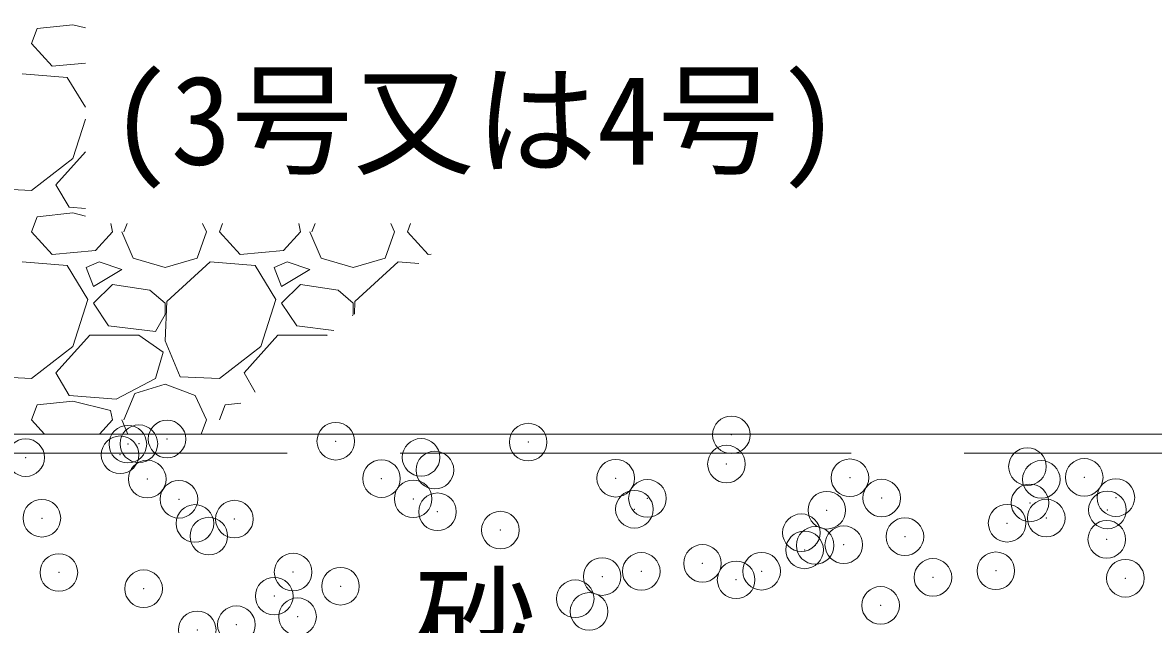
# Model space of a CAD drawing. Units: millimetres at full size, sheet at 1:20; details may follow other scales. Extents: x 0 to 23340, y -4498 to 8520.
# Drawn here: x 16462.1 to 16762.8, y 6445.7 to 6605.6 of the extents above; entities that cross this region are included whole.
import ezdxf
from ezdxf.enums import TextEntityAlignment as Align

# ---------------------------------------------------------------- set-up
doc = ezdxf.new("R2010")
doc.units = ezdxf.units.MM
doc.header["$LTSCALE"] = 20
doc.header["$PDMODE"] = 32
doc.header["$PDSIZE"] = 10
doc.linetypes.add('DASHED', pattern=[7.5, 6, -1.5])
for name, color, linetype, lineweight in [('KIJUN', 5, 'Continuous', 5), ('SUNPO', 3, 'Continuous', 13), ('TITLE', 7, 'Continuous', 13), ('ﾊｯﾁﾝｸﾞ', 7, 'Continuous', 5)]:
    doc.layers.add(name, color=color, linetype=linetype, lineweight=lineweight)
doc.styles.add('ＭＳ ゴシック', font='')
doc.styles.get('ＭＳ ゴシック').set_extended_font_data('MS Gothic')

msp = doc.modelspace()

# ---------------------------------------------------------------- linework, layer by layer
at = {"layer": 'KIJUN', "color": 7, "linetype": 'DASHED', "lineweight": 13}
msp.add_lwpolyline([(16317.48, 7601.2), (16112.48, 7601.2), (16112.48, 6491.2), (17052.48, 6491.2), (17052.48, 7601.2), (16847.48, 7601.2)], dxfattribs=at)
at = {"layer": 'KIJUN', "color": 7, "lineweight": 13}
for points in [[(16847.48, 7596.2), (16847.48, 6716.2), (16827.48, 6696.2), (16337.48, 6696.2), (16317.48, 6716.2), (16317.48, 7596.2), (16117.48, 7596.2), (16117.48, 6496.2), (17047.48, 6496.2), (17047.48, 7596.2)], [(17047.48, 6496.2), (16117.48, 6496.2), (16117.48, 6396.2), (17047.48, 6396.2)]]:
    msp.add_lwpolyline(points, close=True, dxfattribs=at)
at = {"layer": 'TITLE'}
for p in [(16650.58, 6496.05), (16490.12, 6493.57), (16493.05, 6493.69), (16500.53, 6494.94), (16545.4, 6494.35), (16596.56, 6494.11), (16462.95, 6489.99), (16488.04, 6490.74), (16568.07, 6490.06), (16571.76, 6486.68), (16649.28, 6488.29), (16729.31, 6487.6), (16495.27, 6484.29), (16557.55, 6484.41), (16619.83, 6484.52), (16682.11, 6484.63), (16733, 6484.22), (16744.4, 6484.75), (16503.7, 6478.92), (16565.98, 6479.04), (16628.27, 6479.15), (16690.55, 6479.26), (16729.98, 6477.97), (16752.83, 6479.37), (16572.44, 6475.6), (16624.8, 6476.27), (16675.96, 6476.02), (16750.57, 6476.08), (16467.26, 6473.9), (16507.95, 6472.5), (16518.43, 6473.65), (16723.9, 6472.57), (16734.31, 6473.94), (16511.64, 6469.13), (16589.16, 6470.73), (16669.19, 6470.05), (16696.73, 6468.99), (16670.06, 6465.48), (16672.87, 6466.67), (16680.47, 6466.85), (16750.4, 6468.28), (16471.78, 6459.47), (16534.06, 6459.58), (16626.64, 6459.76), (16642.9, 6461.9), (16658.63, 6459.81), (16720.91, 6459.92), (16616.23, 6458.39), (16651.84, 6457.52), (16704.19, 6458.18), (16755.35, 6457.94), (16494.31, 6455.15), (16546.66, 6455.82), (16529.04, 6453.18), (16609.06, 6452.49), (16690.27, 6450.73), (16535.23, 6447.73), (16612.75, 6449.12), (16518.97, 6445.59), (16508.56, 6444.22)]:
    msp.add_point(p, dxfattribs=at)
at = {"layer": 'ﾊｯﾁﾝｸﾞ'}
for p, q in [((16464.5, 6600), (16466, 6604)), ((16475.5, 6605), (16466, 6604)), ((16478.84, 6604.17), (16475.5, 6605)), ((16470, 6594), (16464.5, 6600)), ((16478.84, 6594.77), (16470, 6594)), ((16474, 6591), (16462, 6592)), ((16478.84, 6583.09), (16474, 6591)), ((16475.5, 6569.5), (16478.84, 6579.93)), ((16471, 6562.5), (16478.84, 6571.21)), ((16464.5, 6561), (16475.5, 6569.5)), ((16454, 6561.5), (16464.5, 6561)), ((16474.5, 6556.5), (16471, 6562.5)), ((16475.5, 6555), (16466, 6554)), ((16478.84, 6556.15), (16474.5, 6556.5)), ((16478.84, 6554.17), (16475.5, 6555)), ((16464.5, 6550), (16466, 6554)), ((16486, 6550), (16485.57, 6552.17)), ((16489, 6550), (16489.93, 6552.17)), ((16510, 6552.17), (16511, 6550)), ((16514.5, 6550), (16515.31, 6552.17)), ((16536, 6550), (16535.57, 6552.17)), ((16539, 6550), (16539.93, 6552.17)), ((16560, 6552.17), (16561, 6550)), ((16564.5, 6550), (16565.31, 6552.17)), ((16470, 6544), (16464.5, 6550)), ((16486, 6550), (16481.5, 6545)), ((16488.5, 6550), (16491.5, 6543)), ((16508.5, 6543), (16511, 6550)), ((16520, 6544), (16514.5, 6550)), ((16536, 6550), (16531.5, 6545)), ((16538.5, 6550), (16541.5, 6543)), ((16558.5, 6543), (16561, 6550)), ((16570, 6544), (16564.5, 6550)), ((16481.5, 6545), (16470, 6544)), ((16491.5, 6543), (16500, 6540.5)), ((16500, 6540.5), (16508.5, 6543)), ((16531.5, 6545), (16520, 6544)), ((16541.5, 6543), (16550, 6540.5)), ((16550, 6540.5), (16558.5, 6543)), ((16570.72, 6544.06), (16570, 6544)), ((16474, 6541), (16462, 6542)), ((16479.5, 6532), (16474, 6541)), ((16482.5, 6542), (16479, 6540.5)), ((16479, 6540.5), (16481, 6535.5)), ((16481, 6535.5), (16488.5, 6540)), ((16488.5, 6540), (16482.5, 6542)), ((16512, 6542), (16500.5, 6531.5)), ((16524, 6541), (16512, 6542)), ((16529.5, 6532), (16524, 6541)), ((16532.5, 6542), (16529, 6540.5)), ((16529, 6540.5), (16531, 6535.5)), ((16531, 6535.5), (16538.5, 6540)), ((16538.5, 6540), (16532.5, 6542)), ((16562, 6542), (16550.5, 6531.5)), ((16567.51, 6541.54), (16562, 6542)), ((16486, 6536), (16481, 6531)), ((16496, 6534.5), (16486, 6536)), ((16500, 6531), (16496, 6534.5)), ((16536, 6536), (16531, 6531)), ((16546, 6534.5), (16536, 6536)), ((16550, 6531), (16546, 6534.5)), ((16475.5, 6519.5), (16479.5, 6532)), ((16481, 6531), (16485, 6525)), ((16500.5, 6531.5), (16500, 6521)), ((16500, 6528), (16500, 6531)), ((16525.5, 6519.5), (16529.5, 6532)), ((16531, 6531), (16535, 6525)), ((16550, 6528), (16550, 6531)), ((16550.5, 6531.5), (16550.34, 6528.08)), ((16497.5, 6523.5), (16500, 6528)), ((16549.82, 6527.68), (16550, 6528)), ((16485, 6525), (16497.5, 6523.5)), ((16535, 6525), (16544.89, 6523.81)), ((16471, 6512.5), (16480, 6522.5)), ((16480, 6522.5), (16493, 6522.5)), ((16493, 6522.5), (16499.5, 6518)), ((16521, 6512.5), (16530, 6522.5)), ((16530, 6522.5), (16543, 6522.5)), ((16543, 6522.5), (16543.11, 6522.42)), ((16464.5, 6511), (16475.5, 6519.5)), ((16500, 6521), (16504, 6511.5)), ((16514.5, 6511), (16525.5, 6519.5)), ((16499.5, 6518), (16497.5, 6511)), ((16474.5, 6506.5), (16471, 6512.5)), ((16523.97, 6507.41), (16521, 6512.5)), ((16454, 6511.5), (16464.5, 6511)), ((16497.5, 6511), (16487, 6505.5)), ((16492, 6507), (16500, 6509.5)), ((16500, 6509.5), (16508, 6506.5)), ((16504, 6511.5), (16514.5, 6511)), ((16487, 6505.5), (16474.5, 6506.5)), ((16489, 6500), (16492, 6507)), ((16508, 6506.5), (16511, 6500)), ((16464.5, 6500), (16466, 6504)), ((16475.5, 6505), (16466, 6504)), ((16485.5, 6502.5), (16475.5, 6505)), ((16514.5, 6500), (16516, 6504)), ((16520.17, 6504.44), (16516, 6504)), ((16486, 6500), (16485.5, 6502.5)), ((16467.99, 6496.2), (16464.5, 6500)), ((16486, 6500), (16482.58, 6496.2)), ((16488.5, 6500), (16490.13, 6496.2)), ((16509.64, 6496.2), (16511, 6500)), ((16514.5, 6500), (16514.5, 6500))]:
    msp.add_line(p, q, dxfattribs=at)

# ---------------------------------------------------------------- texts
at = {"layer": 'SUNPO', "style": 'ＭＳ ゴシック'}
msp.add_text('(3号又は4号)', height=23.74, dxfattribs=at).set_placement((16485.36, 6591.55), align=Align.TOP_LEFT)
msp.add_text('砂', height=23.74, dxfattribs=at).set_placement((16582.48, 6446.2), align=Align.MIDDLE_CENTER)

doc.saveas('drawing.dxf')
